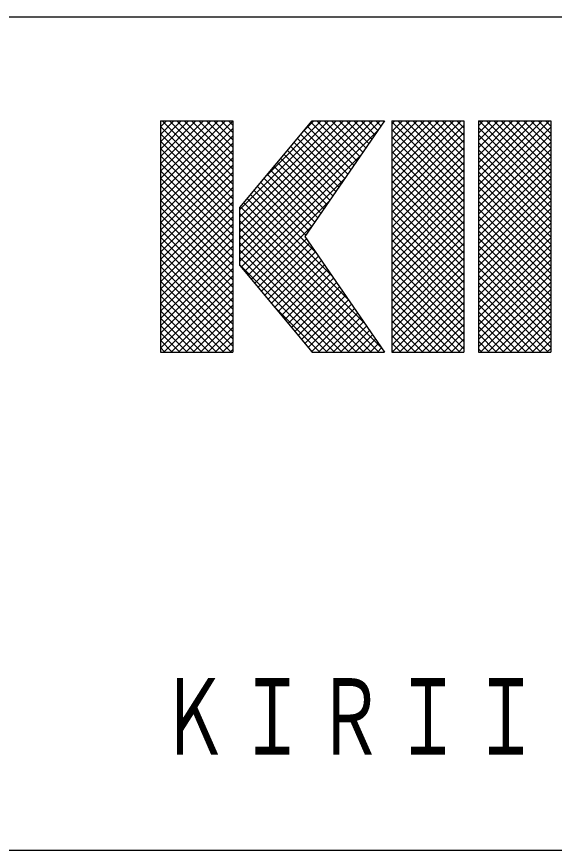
# Model space of a CAD drawing. Units: millimetres on the paper, enlarged 30 times. Extents: x -4126 to 4124, y -2920 to 2852.
# Drawn here: x -1688.7 to -1379.2, y -2848.5 to -2368.5 of the extents above; entities that cross this region are included whole.
import ezdxf

# ---------------------------------------------------------------- set-up
doc = ezdxf.new("R2010")
doc.units = ezdxf.units.MM
doc.header["$LTSCALE"] = 30
doc.layers.add('F-3_太線２', color=7, linetype='Continuous')
doc.layers.add('F-5_固定文字', color=7, linetype='Continuous')
doc.styles.add('ＭＳ ゴシック', font='')
doc.styles.get('ＭＳ ゴシック').set_extended_font_data('MS Gothic')

msp = doc.modelspace()

# ---------------------------------------------------------------- linework, layer by layer
at = {"layer": 'F-3_太線２', "color": 3}
for p, q in [((-4126, -2368.5), (4124, -2368.5)), ((-4126, -2848.5), (4124, -2848.5))]:
    msp.add_line(p, q, dxfattribs=at)
at = {"layer": 'F-5_固定文字'}
for p, q in [((-1606, -2432.02), (-1602.48, -2428.5)), ((-1606, -2436.26), (-1598.24, -2428.5)), ((-1606, -2440.5), (-1594, -2428.5)), ((-1606, -2444.74), (-1589.76, -2428.5)), ((-1606, -2448.99), (-1585.51, -2428.5)), ((-1606, -2453.23), (-1581.27, -2428.5)), ((-1606, -2457.47), (-1577.03, -2428.5)), ((-1606, -2461.71), (-1572.79, -2428.5)), ((-1606, -2465.96), (-1568.54, -2428.5)), ((-1606, -2428.5), (-1564.39, -2428.5)), ((-1606, -2470.2), (-1564.39, -2428.59)), ((-1605, -2428.5), (-1564.39, -2469.1)), ((-1600.75, -2428.5), (-1564.39, -2464.86)), ((-1596.51, -2428.5), (-1564.39, -2460.62)), ((-1592.27, -2428.5), (-1564.39, -2456.38)), ((-1588.03, -2428.5), (-1564.39, -2452.13)), ((-1583.78, -2428.5), (-1564.39, -2447.89)), ((-1579.54, -2428.5), (-1564.39, -2443.65)), ((-1575.3, -2428.5), (-1564.39, -2439.41)), ((-1571.06, -2428.5), (-1564.39, -2435.16)), ((-1566.81, -2428.5), (-1564.39, -2430.92)), ((-1564.39, -2428.5), (-1564.39, -2561.65)), ((-1560.23, -2479.58), (-1509.15, -2428.5)), ((-1560.23, -2483.83), (-1504.9, -2428.5)), ((-1560.23, -2488.07), (-1500.66, -2428.5)), ((-1560.23, -2492.31), (-1496.42, -2428.5)), ((-1560.23, -2496.55), (-1492.18, -2428.5)), ((-1560.23, -2500.8), (-1487.93, -2428.5)), ((-1560.23, -2505.04), (-1483.69, -2428.5)), ((-1560.23, -2509.28), (-1479.45, -2428.5)), ((-1544.78, -2459.9), (-1513.39, -2428.5)), ((-1523.56, -2434.43), (-1517.63, -2428.5)), ((-1477.01, -2428.5), (-1522.78, -2495.07)), ((-1515.9, -2428.5), (-1492.86, -2451.55)), ((-1511.66, -2428.5), (-1491.13, -2449.03)), ((-1507.42, -2428.5), (-1489.4, -2446.52)), ((-1503.17, -2428.5), (-1487.67, -2444)), ((-1498.93, -2428.5), (-1485.94, -2441.49)), ((-1494.69, -2428.5), (-1484.21, -2438.97)), ((-1490.45, -2428.5), (-1482.49, -2436.46)), ((-1486.2, -2428.5), (-1480.76, -2433.95)), ((-1481.96, -2428.5), (-1479.03, -2431.43)), ((-1477.72, -2428.5), (-1477.3, -2428.92)), ((-1472.85, -2430.39), (-1470.96, -2428.5)), ((-1472.85, -2434.63), (-1466.72, -2428.5)), ((-1472.85, -2438.87), (-1462.48, -2428.5)), ((-1472.85, -2443.12), (-1458.23, -2428.5)), ((-1472.85, -2447.36), (-1453.99, -2428.5)), ((-1472.85, -2451.6), (-1449.75, -2428.5)), ((-1472.85, -2455.85), (-1445.51, -2428.5)), ((-1472.85, -2460.09), (-1441.26, -2428.5)), ((-1472.85, -2464.33), (-1437.02, -2428.5)), ((-1472.85, -2468.57), (-1432.78, -2428.5)), ((-1472.85, -2428.5), (-1431.24, -2428.5)), ((-1472.85, -2428.5), (-1472.85, -2561.59)), ((-1469.23, -2428.5), (-1431.24, -2466.49)), ((-1464.99, -2428.5), (-1431.24, -2462.24)), ((-1460.75, -2428.5), (-1431.24, -2458)), ((-1456.5, -2428.5), (-1431.24, -2453.76)), ((-1452.26, -2428.5), (-1431.24, -2449.52)), ((-1448.02, -2428.5), (-1431.24, -2445.27)), ((-1443.78, -2428.5), (-1431.24, -2441.03)), ((-1439.53, -2428.5), (-1431.24, -2436.79)), ((-1435.29, -2428.5), (-1431.24, -2432.55)), ((-1431.24, -2428.5), (-1431.24, -2561.59)), ((-1422.92, -2431.37), (-1420.11, -2428.56)), ((-1422.92, -2435.61), (-1415.86, -2428.56)), ((-1422.92, -2439.85), (-1411.62, -2428.56)), ((-1422.92, -2444.1), (-1407.38, -2428.56)), ((-1422.92, -2448.34), (-1403.14, -2428.56)), ((-1422.92, -2452.58), (-1398.89, -2428.56)), ((-1422.92, -2456.82), (-1394.65, -2428.56)), ((-1422.92, -2461.07), (-1390.41, -2428.56)), ((-1422.92, -2465.31), (-1386.17, -2428.56)), ((-1422.92, -2469.55), (-1381.92, -2428.56)), ((-1422.92, -2428.56), (-1381.31, -2428.56)), ((-1422.92, -2428.56), (-1422.92, -2561.65)), ((-1422.51, -2428.56), (-1381.31, -2469.75)), ((-1418.26, -2428.56), (-1381.31, -2465.51)), ((-1414.02, -2428.56), (-1381.31, -2461.27)), ((-1409.78, -2428.56), (-1381.31, -2457.02)), ((-1405.54, -2428.56), (-1381.31, -2452.78)), ((-1401.29, -2428.56), (-1381.31, -2448.54)), ((-1397.05, -2428.56), (-1381.31, -2444.3)), ((-1392.81, -2428.56), (-1381.31, -2440.05)), ((-1388.57, -2428.56), (-1381.31, -2435.81)), ((-1384.32, -2428.56), (-1381.31, -2431.57)), ((-1381.31, -2428.5), (-1381.31, -2561.65)), ((-1606, -2431.74), (-1564.39, -2473.35)), ((-1606, -2474.44), (-1564.39, -2432.83)), ((-1521.24, -2431.65), (-1496.31, -2456.57)), ((-1519.31, -2429.33), (-1494.58, -2454.06)), ((-1472.85, -2429.12), (-1431.24, -2470.73)), ((-1472.85, -2472.82), (-1431.24, -2431.21)), ((-1472.85, -2433.37), (-1431.24, -2474.97)), ((-1422.92, -2473.79), (-1381.31, -2432.19)), ((-1422.92, -2432.39), (-1381.31, -2473.99)), ((-1606, -2435.98), (-1564.39, -2477.59)), ((-1606, -2478.68), (-1564.39, -2437.08)), ((-1559.41, -2512.7), (-1480.99, -2434.28)), ((-1525.1, -2436.27), (-1499.77, -2461.6)), ((-1523.17, -2433.96), (-1498.04, -2459.09)), ((-1472.85, -2477.06), (-1431.24, -2435.45)), ((-1472.85, -2437.61), (-1431.24, -2479.22)), ((-1422.92, -2478.04), (-1381.31, -2436.43)), ((-1422.92, -2436.63), (-1381.31, -2478.24)), ((-1606, -2440.22), (-1564.39, -2481.83)), ((-1606, -2482.93), (-1564.39, -2441.32)), ((-1528.96, -2440.9), (-1503.23, -2466.63)), ((-1527.03, -2438.59), (-1501.5, -2464.12)), ((-1472.85, -2481.3), (-1431.24, -2439.69)), ((-1472.85, -2441.85), (-1431.24, -2483.46)), ((-1422.92, -2482.28), (-1381.31, -2440.67)), ((-1422.92, -2440.87), (-1381.31, -2482.48)), ((-1606, -2444.47), (-1564.39, -2486.08)), ((-1606, -2487.17), (-1564.39, -2445.56)), ((-1557.48, -2515.02), (-1490.32, -2447.86)), ((-1534.74, -2447.84), (-1508.41, -2474.17)), ((-1532.81, -2445.53), (-1506.68, -2471.66)), ((-1530.88, -2443.22), (-1504.96, -2469.14)), ((-1472.85, -2485.54), (-1431.24, -2443.94)), ((-1472.85, -2446.09), (-1431.24, -2487.7)), ((-1422.92, -2486.52), (-1381.31, -2444.92)), ((-1422.92, -2445.11), (-1381.31, -2486.72)), ((-1606, -2448.71), (-1564.39, -2490.32)), ((-1606, -2491.41), (-1564.39, -2449.8)), ((-1538.6, -2452.47), (-1511.87, -2479.2)), ((-1536.67, -2450.16), (-1510.14, -2476.69)), ((-1472.85, -2489.79), (-1431.24, -2448.18)), ((-1472.85, -2450.34), (-1431.24, -2491.94)), ((-1472.85, -2494.03), (-1431.24, -2452.42)), ((-1422.92, -2490.77), (-1381.31, -2449.16)), ((-1422.92, -2449.36), (-1381.31, -2490.96)), ((-1606, -2452.95), (-1564.39, -2494.56)), ((-1606, -2495.66), (-1564.39, -2454.05)), ((-1606, -2457.19), (-1564.39, -2498.8)), ((-1542.45, -2457.1), (-1515.33, -2484.23)), ((-1540.53, -2454.79), (-1513.6, -2481.72)), ((-1472.85, -2454.58), (-1431.24, -2496.19)), ((-1472.85, -2498.27), (-1431.24, -2456.66)), ((-1422.92, -2495.01), (-1381.31, -2453.4)), ((-1422.92, -2453.6), (-1381.31, -2495.21)), ((-1606, -2499.9), (-1564.39, -2458.29)), ((-1606, -2461.44), (-1564.39, -2503.05)), ((-1555.55, -2517.33), (-1499.66, -2461.44)), ((-1546.31, -2461.73), (-1518.78, -2489.26)), ((-1544.38, -2459.41), (-1517.05, -2486.74)), ((-1472.85, -2458.82), (-1431.24, -2500.43)), ((-1472.85, -2502.51), (-1431.24, -2460.91)), ((-1422.92, -2499.25), (-1381.31, -2457.64)), ((-1422.92, -2457.84), (-1381.31, -2499.45)), ((-1422.92, -2503.49), (-1381.31, -2461.89)), ((-1422.92, -2462.09), (-1381.31, -2503.69)), ((-1606, -2504.14), (-1564.39, -2462.53)), ((-1606, -2465.68), (-1564.39, -2507.29)), ((-1606, -2508.38), (-1564.39, -2466.78)), ((-1550.17, -2466.36), (-1522.24, -2494.29)), ((-1548.24, -2464.04), (-1520.51, -2491.77)), ((-1472.85, -2463.06), (-1431.24, -2504.67)), ((-1472.85, -2506.76), (-1431.24, -2465.15)), ((-1422.92, -2507.74), (-1381.31, -2466.13)), ((-1422.92, -2466.33), (-1381.31, -2507.93)), ((-1606, -2469.92), (-1564.39, -2511.53)), ((-1606, -2512.63), (-1564.39, -2471.02)), ((-1554.03, -2470.99), (-1507.04, -2517.98)), ((-1552.1, -2468.67), (-1516.37, -2504.4)), ((-1472.85, -2467.31), (-1431.24, -2508.91)), ((-1472.85, -2511), (-1431.24, -2469.39)), ((-1472.85, -2471.55), (-1431.24, -2513.16)), ((-1422.92, -2511.98), (-1381.31, -2470.37)), ((-1422.92, -2470.57), (-1381.31, -2512.18)), ((-1606, -2474.17), (-1564.39, -2515.77)), ((-1606, -2516.87), (-1564.39, -2475.26)), ((-1557.88, -2475.61), (-1488.37, -2545.13)), ((-1555.95, -2473.3), (-1497.7, -2531.55)), ((-1553.62, -2519.65), (-1508.99, -2475.01)), ((-1472.85, -2515.24), (-1431.24, -2473.64)), ((-1472.85, -2475.79), (-1431.24, -2517.4)), ((-1422.92, -2516.22), (-1381.31, -2474.61)), ((-1422.92, -2474.81), (-1381.31, -2516.42)), ((-1606, -2478.41), (-1564.39, -2520.02)), ((-1606, -2521.11), (-1564.39, -2479.5)), ((-1560.23, -2511.72), (-1560.23, -2478.43)), ((-1559.81, -2477.93), (-1479.04, -2558.7)), ((-1472.85, -2519.49), (-1431.24, -2477.88)), ((-1472.85, -2480.03), (-1431.24, -2521.64)), ((-1422.92, -2520.46), (-1381.31, -2478.86)), ((-1422.92, -2479.06), (-1381.31, -2520.66)), ((-1606, -2482.65), (-1564.39, -2524.26)), ((-1606, -2525.35), (-1564.39, -2483.75)), ((-1560.23, -2481.75), (-1480.34, -2561.65)), ((-1560.23, -2485.99), (-1484.58, -2561.65)), ((-1472.85, -2523.73), (-1431.24, -2482.12)), ((-1472.85, -2484.28), (-1431.24, -2525.88)), ((-1472.85, -2527.97), (-1431.24, -2486.36)), ((-1422.92, -2524.71), (-1381.31, -2483.1)), ((-1422.92, -2483.3), (-1381.31, -2524.91)), ((-1606, -2486.89), (-1564.39, -2528.5)), ((-1606, -2529.6), (-1564.39, -2487.99)), ((-1606, -2491.14), (-1564.39, -2532.74)), ((-1560.23, -2490.24), (-1488.82, -2561.65)), ((-1551.69, -2521.96), (-1518.32, -2488.59)), ((-1472.85, -2488.52), (-1431.24, -2530.13)), ((-1472.85, -2532.21), (-1431.24, -2490.61)), ((-1422.92, -2528.95), (-1381.31, -2487.34)), ((-1422.92, -2487.54), (-1381.31, -2529.15)), ((-1606, -2533.84), (-1564.39, -2492.23)), ((-1606, -2495.38), (-1564.39, -2536.99)), ((-1560.23, -2494.48), (-1493.06, -2561.65)), ((-1522.78, -2495.07), (-1477.01, -2561.65)), ((-1472.85, -2492.76), (-1431.24, -2534.37)), ((-1472.85, -2536.46), (-1431.24, -2494.85)), ((-1422.92, -2533.19), (-1381.31, -2491.58)), ((-1422.92, -2491.78), (-1381.31, -2533.39)), ((-1422.92, -2537.43), (-1381.31, -2495.83)), ((-1606, -2538.08), (-1564.39, -2496.47)), ((-1606, -2499.62), (-1564.39, -2541.23)), ((-1606, -2542.32), (-1564.39, -2500.72)), ((-1560.23, -2498.72), (-1497.31, -2561.65)), ((-1549.77, -2524.27), (-1521.88, -2496.39)), ((-1547.84, -2526.59), (-1520.15, -2498.9)), ((-1472.85, -2497), (-1431.24, -2538.61)), ((-1472.85, -2540.7), (-1431.24, -2499.09)), ((-1422.92, -2496.03), (-1381.31, -2537.63)), ((-1422.92, -2541.68), (-1381.31, -2500.07)), ((-1422.92, -2500.27), (-1381.31, -2541.88)), ((-1606, -2503.86), (-1564.39, -2545.47)), ((-1606, -2546.57), (-1564.39, -2504.96)), ((-1560.23, -2502.96), (-1501.55, -2561.65)), ((-1545.91, -2528.9), (-1518.42, -2501.41)), ((-1543.98, -2531.22), (-1516.69, -2503.93)), ((-1472.85, -2501.25), (-1431.24, -2542.85)), ((-1472.85, -2544.94), (-1431.24, -2503.33)), ((-1472.85, -2505.49), (-1431.24, -2547.1)), ((-1422.92, -2545.92), (-1381.31, -2504.31)), ((-1422.92, -2504.51), (-1381.31, -2546.12)), ((-1606, -2508.11), (-1564.39, -2549.71)), ((-1606, -2550.81), (-1564.39, -2509.2)), ((-1560.23, -2507.21), (-1505.79, -2561.65)), ((-1542.05, -2533.53), (-1514.96, -2506.44)), ((-1540.12, -2535.84), (-1513.24, -2508.96)), ((-1472.85, -2549.18), (-1431.24, -2507.58)), ((-1472.85, -2509.73), (-1431.24, -2551.34)), ((-1422.92, -2550.16), (-1381.31, -2508.56)), ((-1422.92, -2508.75), (-1381.31, -2550.36)), ((-1606, -2512.35), (-1564.39, -2553.96)), ((-1606, -2555.05), (-1564.39, -2513.44)), ((-1560.23, -2511.45), (-1510.03, -2561.65)), ((-1560.23, -2511.72), (-1518.62, -2561.65)), ((-1538.19, -2538.16), (-1511.51, -2511.47)), ((-1536.27, -2540.47), (-1509.78, -2513.99)), ((-1472.85, -2553.43), (-1431.24, -2511.82)), ((-1472.85, -2513.98), (-1431.24, -2555.58)), ((-1422.92, -2554.4), (-1381.31, -2512.8)), ((-1422.92, -2513), (-1381.31, -2554.6)), ((-1606, -2516.59), (-1564.39, -2558.2)), ((-1606, -2559.3), (-1564.39, -2517.69)), ((-1534.34, -2542.79), (-1508.05, -2516.5)), ((-1532.41, -2545.1), (-1506.32, -2519.01)), ((-1472.85, -2557.67), (-1431.24, -2516.06)), ((-1472.85, -2518.22), (-1431.24, -2559.83)), ((-1422.92, -2558.65), (-1381.31, -2517.04)), ((-1422.92, -2517.24), (-1381.31, -2558.85)), ((-1606, -2520.83), (-1565.19, -2561.65)), ((-1604.11, -2561.65), (-1564.39, -2521.93)), ((-1530.48, -2547.41), (-1504.59, -2521.53)), ((-1528.55, -2549.73), (-1502.86, -2524.04)), ((-1472.85, -2522.46), (-1433.72, -2561.59)), ((-1472.53, -2561.59), (-1431.24, -2520.3)), ((-1468.29, -2561.59), (-1431.24, -2524.55)), ((-1422.92, -2521.48), (-1382.75, -2561.65)), ((-1421.67, -2561.65), (-1381.31, -2521.28)), ((-1606, -2525.08), (-1569.43, -2561.65)), ((-1606, -2529.32), (-1573.67, -2561.65)), ((-1599.87, -2561.65), (-1564.39, -2526.17)), ((-1526.62, -2552.04), (-1501.14, -2526.56)), ((-1524.69, -2554.36), (-1499.41, -2529.07)), ((-1472.85, -2526.7), (-1437.97, -2561.59)), ((-1464.05, -2561.59), (-1431.24, -2528.79)), ((-1422.92, -2525.72), (-1387, -2561.65)), ((-1417.43, -2561.65), (-1381.31, -2525.53)), ((-1606, -2533.56), (-1577.92, -2561.65)), ((-1595.62, -2561.65), (-1564.39, -2530.41)), ((-1522.77, -2556.67), (-1497.68, -2531.58)), ((-1520.84, -2558.99), (-1495.95, -2534.1)), ((-1472.85, -2530.95), (-1442.21, -2561.59)), ((-1459.8, -2561.59), (-1431.24, -2533.03)), ((-1422.92, -2529.97), (-1391.24, -2561.65)), ((-1422.92, -2534.21), (-1395.48, -2561.65)), ((-1413.19, -2561.65), (-1381.31, -2529.77)), ((-1408.95, -2561.65), (-1381.31, -2534.01)), ((-1606, -2537.81), (-1582.16, -2561.65)), ((-1591.38, -2561.65), (-1564.39, -2534.66)), ((-1587.14, -2561.65), (-1564.39, -2538.9)), ((-1540.34, -2535.58), (-1514.28, -2561.65)), ((-1518.91, -2561.3), (-1494.22, -2536.61)), ((-1515.01, -2561.65), (-1492.49, -2539.13)), ((-1472.85, -2535.19), (-1446.45, -2561.59)), ((-1455.56, -2561.59), (-1431.24, -2537.27)), ((-1422.92, -2538.45), (-1399.73, -2561.65)), ((-1404.7, -2561.65), (-1381.31, -2538.25)), ((-1606, -2542.05), (-1586.4, -2561.65)), ((-1582.9, -2561.65), (-1564.39, -2543.14)), ((-1510.77, -2561.65), (-1490.77, -2541.64)), ((-1472.85, -2539.43), (-1450.69, -2561.59)), ((-1472.85, -2543.67), (-1454.94, -2561.59)), ((-1451.32, -2561.59), (-1431.24, -2541.52)), ((-1422.92, -2542.7), (-1403.97, -2561.65)), ((-1400.46, -2561.65), (-1381.31, -2542.5)), ((-1606, -2546.29), (-1590.64, -2561.65)), ((-1578.65, -2561.65), (-1564.39, -2547.39)), ((-1506.53, -2561.65), (-1489.04, -2544.16)), ((-1502.29, -2561.65), (-1487.31, -2546.67)), ((-1472.85, -2547.92), (-1459.18, -2561.59)), ((-1447.07, -2561.59), (-1431.24, -2545.76)), ((-1422.92, -2546.94), (-1408.21, -2561.65)), ((-1396.22, -2561.65), (-1381.31, -2546.74)), ((-1606, -2550.53), (-1594.89, -2561.65)), ((-1574.41, -2561.65), (-1564.39, -2551.63)), ((-1498.04, -2561.65), (-1485.58, -2549.18)), ((-1493.8, -2561.65), (-1483.85, -2551.7)), ((-1472.85, -2552.16), (-1463.42, -2561.59)), ((-1442.83, -2561.59), (-1431.24, -2550)), ((-1422.92, -2551.18), (-1412.45, -2561.65)), ((-1391.98, -2561.65), (-1381.31, -2550.98)), ((-1606, -2554.78), (-1599.13, -2561.65)), ((-1570.17, -2561.65), (-1564.39, -2555.87)), ((-1489.56, -2561.65), (-1482.12, -2554.21)), ((-1485.31, -2561.65), (-1480.39, -2556.73)), ((-1472.85, -2556.4), (-1467.66, -2561.59)), ((-1438.59, -2561.59), (-1431.24, -2554.25)), ((-1422.92, -2555.42), (-1416.7, -2561.65)), ((-1387.73, -2561.65), (-1381.31, -2555.22)), ((-1606, -2559.02), (-1603.37, -2561.65)), ((-1565.92, -2561.65), (-1564.39, -2560.11)), ((-1519.12, -2561.04), (-1518.52, -2561.65)), ((-1518.62, -2561.65), (-1477.01, -2561.65)), ((-1481.07, -2561.65), (-1478.67, -2559.24)), ((-1472.85, -2560.64), (-1471.91, -2561.59)), ((-1472.85, -2561.59), (-1431.24, -2561.59)), ((-1434.35, -2561.59), (-1431.24, -2558.49)), ((-1422.92, -2559.67), (-1420.94, -2561.65)), ((-1422.92, -2561.65), (-1381.31, -2561.65)), ((-1383.49, -2561.65), (-1381.31, -2559.47))]:
    msp.add_line(p, q, dxfattribs=at)
for points in [[(-1606, -2428.5), (-1606, -2561.65), (-1564.39, -2561.65)], [(-1560.23, -2478.43), (-1518.62, -2428.5), (-1477.01, -2428.5)]]:
    msp.add_lwpolyline(points, dxfattribs=at)

# ---------------------------------------------------------------- texts
at = {"layer": 'F-5_固定文字', "color": 4, "insert": (-1606, -2799.84), "char_height": 43.99, "attachment_point": 7, "style": 'ＭＳ ゴシック'}
msp.add_mtext('\\T1.15;\\W0.65;ＫＩＲＩＩ\u3000ＣＯＮＳＴＲＵＣＴＩＯＮ\u3000ＭＡＴＥＲＩＡＬＳ\u3000ＣＯ．，ＬＴＤ．', dxfattribs=at)

doc.saveas('drawing.dxf')
